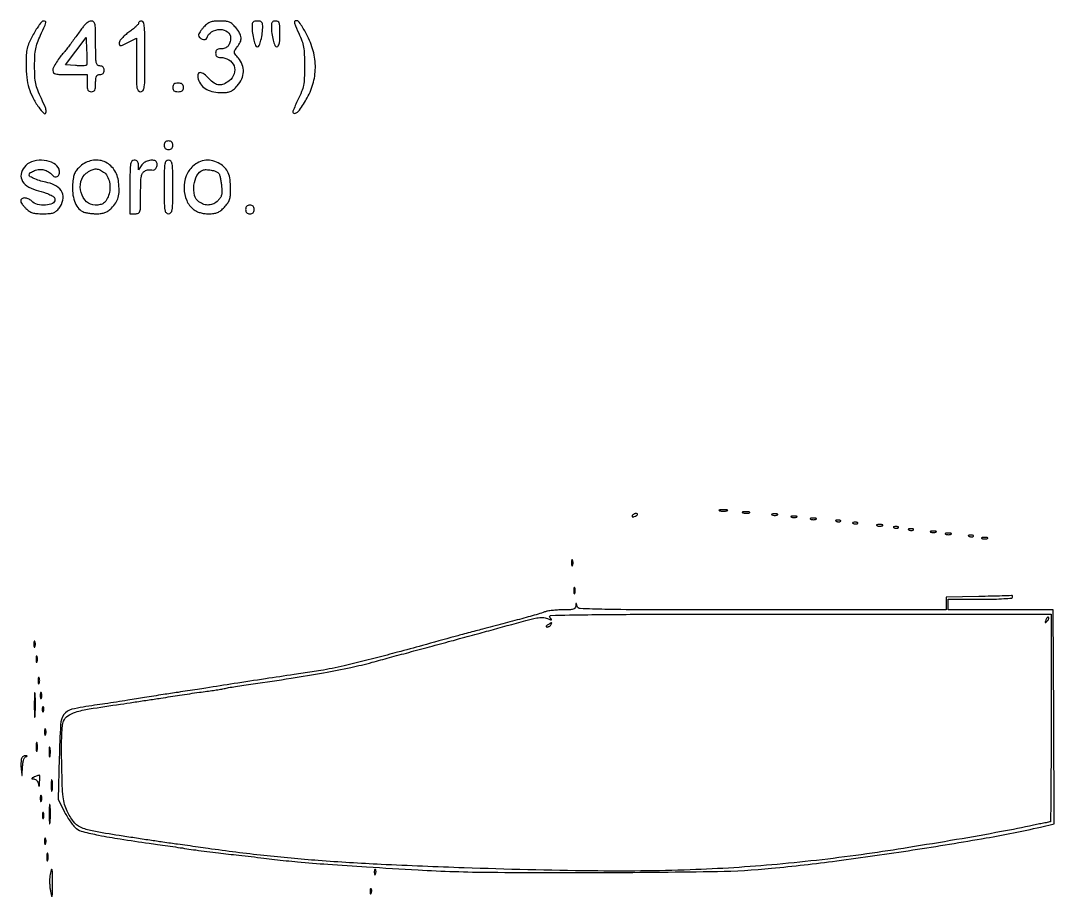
# Model space of a CAD drawing. Extents: x 23 to 201, y 13 to 268.
# Drawn here: x 121.32 to 162.14, y 198.75 to 233.34 of the extents above; entities that cross this region are included whole.
import ezdxf

# ---------------------------------------------------------------- set-up
doc = ezdxf.new("R2010")
doc.units = 0
doc.header["$MEASUREMENT"] = 0

msp = doc.modelspace()

# ---------------------------------------------------------------- linework, layer by layer
for points in [[(121.815249, 232.79805, 0.016827), (121.655815, 232.478152, 0.048938), (121.575657, 232.244826, 0.045265), (121.539134, 231.990521, 0.012819), (121.528513, 231.590381, 0.028898), (121.556457, 231.099601, 0.043995), (121.642304, 230.681664, 0.046237), (121.795815, 230.30057, 0.036675), (122.027434, 229.92165, 0.034213), (122.226771, 229.680312, 0.569319), (122.309086, 229.698986, 0.17301), (122.303858, 229.873071, 0.017435), (122.136805, 230.26005, -0.016366), (121.988922, 230.600621, -0.042672), (121.912204, 230.856182, -0.039437), (121.87679, 231.132416, -0.012326), (121.866751, 231.5502, -0.012101), (121.876735, 231.952197, -0.035025), (121.909778, 232.228437, -0.04066), (121.977783, 232.473826, -0.021427), (122.099401, 232.765973, 0.001967), (122.280421, 233.157181, 0.055966), (122.315172, 233.262882, 0.34036), (122.293021, 233.308704, 0.116617), (122.216487, 233.3268, 0.214035), (122.156887, 233.300062, 0.019564), (122.051139, 233.17148, 0.022573), (121.933235, 233.00061, 0.015713)], [(123.851848, 233.17875, 0.011804), (123.783429, 233.093552, 0.002336), (123.665215, 232.937508, 0.002473), (123.529247, 232.754396, 0.002297), (123.391688, 232.5654, -0.002302), (123.259698, 232.38406, -0.003283), (123.140706, 232.224356, -0.001825), (123.038859, 232.09054, -0.048615), (123.008275, 232.0578, 0.049512), (122.872692, 231.912138, 0.024918), (122.730576, 231.704767, 0.022408), (122.615267, 231.496759, 0.115856), (122.5854, 231.369591, 0.18163), (122.616715, 231.28623, 0.157037), (122.697267, 231.237881, 0.051618), (122.867854, 231.216289, 0.005691), (123.2622, 231.2118), (123.939, 231.2118), (123.939, 230.8734, 0.017388), (123.94533, 230.691439, 0.098846), (123.970725, 230.59845, 0.184152), (124.021774, 230.551563, 0.094959), (124.1082, 230.535, 0.094959), (124.194626, 230.551563, 0.184152), (124.245675, 230.59845, 0.098846), (124.27107, 230.691439, 0.017388), (124.2774, 230.8734, -0.017388), (124.28373, 231.055361, -0.098846), (124.309125, 231.14835, -0.184152), (124.360174, 231.195237, -0.094959), (124.4466, 231.2118, 0.072254), (124.520469, 231.222531, 0.124864), (124.5735, 231.2541, 0.124864), (124.605069, 231.307131, 0.072254), (124.6158, 231.381, 0.072254), (124.605069, 231.454869, 0.124864), (124.5735, 231.5079, 0.124864), (124.520469, 231.539469, 0.072254), (124.4466, 231.5502, -0.193568), (124.354115, 231.587398, -0.15568), (124.302579, 231.682388, -0.043488), (124.281333, 231.891395, -0.003595), (124.2774, 232.4385, 0.004046), (124.273195, 232.958135, 0.037902), (124.252669, 233.180732, 0.119703), (124.207071, 233.286803, 0.235866), (124.127002, 233.3268, 0.079858), (124.060333, 233.316084, 0.043747), (123.984136, 233.28331, 0.042197), (123.910689, 233.235402, 0.052113)], [(125.9694, 233.240457, -0.190933), (125.950753, 233.193406, -0.016529), (125.857569, 233.100651, -0.019908), (125.734535, 232.994851, -0.014109), (125.5887, 232.885771, 0.024219), (125.44054, 232.77021, 0.031789), (125.317923, 232.650261, 0.03408), (125.231882, 232.540471, 0.15026), (125.208, 232.462795, 0.074061), (125.220197, 232.380904, 0.344831), (125.256747, 232.355305, 0.099187), (125.332264, 232.374659, 0.005783), (125.5464, 232.4808), (125.8848, 232.653439), (125.8848, 231.594219, 0.002821), (125.888529, 230.933114, 0.036797), (125.909329, 230.688552, 0.138615), (125.960585, 230.577924, 0.218754), (126.054, 230.535, 0.259183), (126.149244, 230.587927, 0.109374), (126.199486, 230.730638, 0.028197), (126.219717, 231.045104, 0.001966), (126.2232, 231.9309, 0.002745), (126.218963, 232.702682, 0.019923), (126.200127, 233.073, 0.041306), (126.164999, 233.273757, 0.341131), (126.0963, 233.3268, 0.066254), (126.04779, 233.320344, 0.083399), (126.006677, 233.301437, 0.099303), (125.97918, 233.273383, 0.145369)], [(128.553124, 233.095014, 0.019266), (128.470842, 232.99912, 0.023113), (128.401334, 232.902657, 0.022676), (128.351074, 232.817432, 0.12248), (128.3382, 232.765666, 0.212778), (128.376639, 232.67943, 0.095135), (128.485309, 232.613921, 0.109657), (128.600048, 232.598413, 0.299762), (128.66139, 232.646669, -0.174233), (128.858455, 232.897075, -0.13766), (129.191498, 232.994808, -0.164669), (129.486312, 232.898884, -0.236735), (129.6072, 232.657869, -0.069871), (129.581307, 232.473484, -0.117095), (129.504997, 232.337749, -0.123715), (129.379339, 232.255542, -0.08348), (129.20958, 232.227, 0.053626), (129.120102, 232.217376, 0.126023), (129.060473, 232.187459, 0.14074), (129.026517, 232.135108, 0.074076), (129.015, 232.0578, 0.073906), (129.026456, 231.980717, 0.139671), (129.060234, 231.928323, 0.126109), (129.11938, 231.8983, 0.054762), (129.207676, 231.8886, -0.137543), (129.538019, 231.795975, -0.16808), (129.741386, 231.550074, -0.1729), (129.746257, 231.236697, -0.145363), (129.553491, 230.96414, -0.0602), (129.337048, 230.832549, -0.131936), (129.147209, 230.801202, -0.127065), (128.962485, 230.868942, -0.053846), (128.7612, 231.0426, 0.035036), (128.560161, 231.22966, 0.1434), (128.407919, 231.293041, 0.354367), (128.325843, 231.24026, 0.127452), (128.316217, 231.091582, 0.098934), (128.415153, 230.848205, 0.098342), (128.600184, 230.660937, 0.086656), (128.86406, 230.542313, 0.058873), (129.191271, 230.498874, 0.020472), (129.439809, 230.505478, 0.078247), (129.590441, 230.539745, 0.086847), (129.715059, 230.616684, 0.028755), (129.867828, 230.768985, 0.072833), (130.045942, 231.03847, 0.099859), (130.114727, 231.320085, 0.103168), (130.068179, 231.599447, 0.082384), (129.912149, 231.862656, -0.013622), (129.78649, 232.020529, -0.138102), (129.756407, 232.097961, -0.171911), (129.774877, 232.17202, -0.023945), (129.869849, 232.301519, 0.063592), (129.988422, 232.493344, 0.126461), (130.019324, 232.668075, 0.112276), (129.963005, 232.850037, 0.043962), (129.81118, 233.066509, 0.033718), (129.676492, 233.20627, 0.086533), (129.558229, 233.281048, 0.076046), (129.412512, 233.316614, 0.021903), (129.180103, 233.3268, 0.022532), (128.955971, 233.316695, 0.066094), (128.805536, 233.282721, 0.077524), (128.682894, 233.214307, 0.039908)], [(130.454131, 233.13645, 0.028199), (130.471986, 232.845413, 0.033084), (130.522503, 232.573668, 0.031383), (130.591011, 232.361763, 0.308066), (130.6647, 232.3116, 0.308066), (130.738389, 232.361763, 0.031383), (130.806897, 232.573668, 0.033084), (130.857414, 232.845413, 0.028199), (130.875269, 233.13645, 0.057691), (130.864941, 233.229653, 0.153737), (130.831457, 233.286708, 0.139944), (130.768915, 233.317456, 0.044741), (130.6647, 233.3268, 0.044741), (130.560485, 233.317456, 0.139944), (130.497943, 233.286708, 0.153737), (130.464459, 233.229653, 0.057691)], [(131.215531, 233.13645, 0.027749), (131.233726, 232.835453, 0.036677), (131.285368, 232.565741, 0.038795), (131.356787, 232.363874, 0.29656), (131.437169, 232.3116, 0.253854), (131.491272, 232.34096, 0.088237), (131.527024, 232.425435, 0.044619), (131.547387, 232.575161, 0.011499), (131.553, 232.8192, 0.008455), (131.548033, 233.112898, 0.072107), (131.5248, 233.2422, 0.188641), (131.473532, 233.303732, 0.12648), (131.3838, 233.3268, 0.07337), (131.306915, 233.315457, 0.139377), (131.254666, 233.281973, 0.127031), (131.22486, 233.223469, 0.055902)], [(132.29793, 232.84035, -0.022833), (132.419837, 232.545949, -0.043139), (132.486022, 232.297859, -0.034103), (132.517148, 232.006158, -0.009531), (132.5259, 231.547079, -0.009281), (132.517041, 231.069884, -0.039011), (132.484142, 230.785328, -0.047851), (132.410728, 230.538158, -0.018955), (132.265374, 230.214629, 0.02506), (132.068641, 229.762045, 0.593944), (132.140924, 229.678283, 0.194391), (132.328792, 229.806007, 0.017995), (132.630236, 230.293574, 0.066868), (132.879096, 230.90909, 0.069099), (132.952937, 231.56151, 0.066886), (132.846244, 232.227507, 0.056741), (132.564776, 232.88265, 0.017572), (132.318965, 233.27975, 0.292591), (132.183166, 233.339109, 0.473981), (132.128103, 233.244775, 0.020344)], [(123.910085, 231.577685, -0.182416), (123.879537, 231.563877, -0.009294), (123.768889, 231.558885, -0.01384), (123.634421, 231.559045, -0.009505), (123.482076, 231.566343), (123.091566, 231.5925), (123.494133, 232.135554), (123.8967, 232.678608), (123.922141, 232.146895, -0.006881), (123.929175, 231.940419, -0.010367), (123.929094, 231.760358, -0.005537), (123.924239, 231.609866, -0.187676)], [(127.323, 230.7042, 0.07578), (127.335061, 230.625077, 0.149477), (127.370588, 230.57307, 0.124434), (127.434438, 230.544007, 0.044917), (127.5345, 230.535, 0.044917), (127.634562, 230.544007, 0.124434), (127.698412, 230.57307, 0.149477), (127.733939, 230.625077, 0.07578), (127.746, 230.7042, 0.07578), (127.733939, 230.783323, 0.149477), (127.698412, 230.83533, 0.124434), (127.634562, 230.864393, 0.044917), (127.5345, 230.8734, 0.044917), (127.434438, 230.864393, 0.124434), (127.370588, 230.83533, 0.149477), (127.335061, 230.783323, 0.07578)], [(126.9846, 228.42, 0.072254), (126.995331, 228.346131, 0.124864), (127.0269, 228.2931, 0.124864), (127.079931, 228.261531, 0.072254), (127.1538, 228.2508, 0.072254), (127.227669, 228.261531, 0.124864), (127.2807, 228.2931, 0.124864), (127.312269, 228.346131, 0.072254), (127.323, 228.42, 0.072254), (127.312269, 228.493869, 0.124864), (127.2807, 228.5469, 0.124864), (127.227669, 228.578469, 0.072254), (127.1538, 228.5892, 0.072254), (127.079931, 228.578469, 0.124864), (127.0269, 228.5469, 0.124864), (126.995331, 228.493869, 0.072254)], [(121.524055, 227.620145, 0.113645), (121.348809, 227.340051, 0.182882), (121.356877, 227.061968, 0.15113), (121.556223, 226.820808, 0.072734), (121.923653, 226.650143, -0.007017), (122.316576, 226.527022, -0.037418), (122.524229, 226.44106, -0.079373), (122.633155, 226.362355, -0.199245), (122.67, 226.273565, -0.292075), (122.572508, 226.120906, -0.093993), (122.299766, 226.052228, -0.078719), (121.976075, 226.084009, -0.133386), (121.741319, 226.218481, 0.092688), (121.612539, 226.306688, 0.110833), (121.468578, 226.335112, 0.158954), (121.360265, 226.296664, 0.232674), (121.3164, 226.207503, 0.13637), (121.328297, 226.164695, 0.021035), (121.377399, 226.090433, 0.022157), (121.444545, 226.005779, 0.017632), (121.524055, 225.920455, 0.04773), (121.652008, 225.814848, 0.073723), (121.781046, 225.752921, 0.056929), (121.945564, 225.721873, 0.018201), (122.194714, 225.7128, 0.01614), (122.454442, 225.721186, 0.067955), (122.606948, 225.752142, 0.094061), (122.719805, 225.817289, 0.048333), (122.83306, 225.935709, 0.113863), (122.980637, 226.249371, 0.159737), (122.948808, 226.554966, 0.14741), (122.737128, 226.799608, 0.092941), (122.383618, 226.940579, -0.021405), (122.114604, 227.005528, -0.02838), (121.876931, 227.088653, -0.025793), (121.695029, 227.175351, -0.275266), (121.6548, 227.242887, -0.245911), (121.704006, 227.336886, -0.065561), (121.859188, 227.416761, -0.060155), (122.05361, 227.461107, -0.087722), (122.228504, 227.448685, -0.040316), (122.319698, 227.417806, -0.032237), (122.412152, 227.370664, -0.033247), (122.492415, 227.315464, -0.067728), (122.545392, 227.260458, 0.156438), (122.660471, 227.176718, 0.24212), (122.77934, 227.195461, 0.201962), (122.848511, 227.310663, 0.126117), (122.831175, 227.46948, 0.182006), (122.625888, 227.703678, 0.094343), (122.249332, 227.821353, 0.089031), (121.835033, 227.795286, 0.137091)], [(123.673524, 227.588212, 0.035547), (123.531854, 227.442262, 0.072421), (123.447871, 227.306768, 0.061807), (123.398457, 227.139238, 0.020159), (123.36676, 226.88295, 0.045698), (123.369861, 226.522234, 0.063215), (123.442358, 226.2072, 0.074084), (123.577344, 225.960316, 0.108208), (123.765114, 225.799908, 0.06281), (123.852777, 225.766315, 0.019957), (123.990141, 225.738388, 0.019571), (124.147198, 225.719206, 0.020602), (124.302602, 225.7128, 0.028355), (124.499282, 225.723963, 0.061403), (124.646284, 225.75932, 0.066977), (124.772254, 225.826908, 0.03982), (124.902077, 225.93755, 0.052063), (125.071486, 226.146458, 0.077307), (125.16802, 226.360878, 0.066418), (125.203233, 226.618044, 0.028929), (125.184452, 226.96294, 0.122638), (125.000176, 227.458065, 0.145532), (124.614016, 227.771238, 0.149977), (124.128829, 227.817293, 0.132293)], [(125.631, 226.7703), (125.631, 225.7128), (125.8425, 225.7128, 0.109296), (125.965292, 225.739966, 0.222859), (126.027264, 225.814022, 0.061209), (126.050363, 225.982858, 0.003427), (126.054, 226.513523, -0.005608), (126.05914, 226.97182, -0.039817), (126.081763, 227.192784, -0.09215), (126.130282, 227.319606, -0.133337), (126.217071, 227.40152, -0.047284), (126.288488, 227.431454, -0.040428), (126.368111, 227.449392, -0.042335), (126.443725, 227.453643, -0.084688), (126.502254, 227.441935, 0.22761), (126.592501, 227.449278, 0.128378), (126.671939, 227.528516, 0.112646), (126.70904, 227.645565, 0.160399), (126.683782, 227.750834, 0.213154), (126.579693, 227.821619, 0.091634), (126.408069, 227.820661, 0.081258), (126.228103, 227.754866, 0.11225), (126.101097, 227.639776), (125.9694, 227.451752), (125.9694, 227.639776, 0.057694), (125.959511, 227.725189, 0.126222), (125.929217, 227.783147, 0.136979), (125.876712, 227.81649, 0.073512), (125.8002, 227.8278, 0.218517), (125.706794, 227.784932, 0.138781), (125.655534, 227.674463, 0.036854), (125.634731, 227.430259, 0.002827)], [(126.9846, 226.7703, 0.002827), (126.988331, 226.110341, 0.036854), (127.009134, 225.866138, 0.138781), (127.060394, 225.755668, 0.218517), (127.1538, 225.7128, 0.218517), (127.247206, 225.755668, 0.138781), (127.298466, 225.866138, 0.036854), (127.319269, 226.110341, 0.002827), (127.323, 226.7703, 0.002827), (127.319269, 227.430259, 0.036854), (127.298466, 227.674463, 0.138781), (127.247206, 227.784932, 0.218517), (127.1538, 227.8278, 0.218517), (127.060394, 227.784932, 0.138781), (127.009134, 227.674463, 0.036854), (126.988331, 227.430259, 0.002827)], [(128.113, 227.58767, 0.117775), (127.854193, 227.206255, 0.095295), (127.76944, 226.717482, 0.096684), (127.872133, 226.238246, 0.125761), (128.144233, 225.883323, 0.052981), (128.262529, 225.80905, 0.043884), (128.401432, 225.755641, 0.039918), (128.560393, 225.723489, 0.029953), (128.738667, 225.7128, 0.028066), (128.946127, 225.724454, 0.071829), (129.091353, 225.762411, 0.074021), (129.217351, 225.839113, 0.031219), (129.361758, 225.975547, 0.033408), (129.490712, 226.133531, 0.071913), (129.56229, 226.27299, 0.062472), (129.597005, 226.439249, 0.020267), (129.6072, 226.690666, 0.030362), (129.5848, 227.059205, 0.069953), (129.513283, 227.326868, 0.087261), (129.383478, 227.527236, 0.0722), (129.185088, 227.686918, 0.071198), (128.9073, 227.801562, 0.085599), (128.625933, 227.823686, 0.086774), (128.356417, 227.750421, 0.075545)], [(124.593599, 227.360068, -0.117187), (124.736184, 227.199605, -0.072449), (124.822769, 226.961311, -0.067654), (124.841456, 226.690017, -0.074385), (124.78532, 226.432741, -0.040394), (124.694723, 226.242315, -0.10535), (124.593581, 226.130368, -0.109662), (124.458244, 226.071918, -0.045929), (124.259546, 226.052495, -0.194603), (123.919323, 226.187893, -0.134797), (123.704016, 226.547354, -0.127311), (123.695992, 226.982806, -0.168941), (123.908109, 227.31406, -0.046154), (124.095286, 227.435166, -0.104128), (124.257088, 227.480736, -0.111762), (124.416101, 227.455794, -0.058274)], [(129.13269, 227.319193, -0.125068), (129.164324, 227.267405, -0.017173), (129.197737, 227.144355, -0.018837), (129.227357, 226.992908, -0.01492), (129.24826, 226.8274, -0.018057), (129.26183, 226.600308, -0.063086), (129.246854, 226.454609, -0.085617), (129.199285, 226.341865, -0.053884), (129.10942, 226.23022, -0.082182), (128.940113, 226.108992, -0.098969), (128.751315, 226.058745, -0.095991), (128.553187, 226.084362, -0.072888), (128.357024, 226.182897, -0.184173), (128.183202, 226.439431, -0.087982), (128.160673, 226.843164, -0.088341), (128.278198, 227.228554, -0.187941), (128.5074, 227.432448, -0.095783), (128.645604, 227.45539, -0.038193), (128.837456, 227.435592, -0.037902), (129.021697, 227.387575, -0.111178)], [(130.1994, 225.882, 0.072254), (130.210131, 225.808131, 0.124864), (130.2417, 225.7551, 0.124864), (130.294731, 225.723531, 0.072254), (130.3686, 225.7128, 0.072254), (130.442469, 225.723531, 0.124864), (130.4955, 225.7551, 0.124864), (130.527069, 225.808131, 0.072254), (130.5378, 225.882, 0.072254), (130.527069, 225.955869, 0.124864), (130.4955, 226.0089, 0.124864), (130.442469, 226.040469, 0.072254), (130.3686, 226.0512, 0.072254), (130.294731, 226.040469, 0.124864), (130.2417, 226.0089, 0.124864), (130.210131, 225.955869, 0.072254)], [(148.91715, 213.979683, 0.039571), (148.984599, 213.967652, 0.024357), (149.0652, 213.963724, 0.024357), (149.145801, 213.967652, 0.039571), (149.21325, 213.979683, 0.161593), (149.235173, 213.993922, 0.542911), (149.230831, 214.007008, 0.052887), (149.171118, 214.016028, 0.011065), (149.0652, 214.018373, 0.011065), (148.959282, 214.016028, 0.052887), (148.899569, 214.007008, 0.542911), (148.895227, 213.993922, 0.161593)], [(149.84936, 213.894773, 0.037336), (149.914299, 213.882937, 0.029507), (149.985649, 213.879606, 0.030339), (150.052574, 213.884501, 0.06278), (150.10316, 213.897908, 0.31318), (150.113056, 213.913035, 0.333666), (150.102155, 213.926744, 0.052471), (150.044878, 213.935405, 0.014395), (149.9535, 213.936907, 0.012823), (149.86313, 213.933472, 0.080377), (149.818216, 213.923237, 0.597527), (149.816732, 213.909691, 0.087174)], [(145.470299, 213.785169, 0.1144), (145.460657, 213.756626, 0.32948), (145.470755, 213.739727, 0.155351), (145.500857, 213.73709, 0.036408), (145.549906, 213.75192, 0.029964), (145.640589, 213.793106, 0.168622), (145.676345, 213.831451, 0.444011), (145.664132, 213.858845, 0.079093), (145.601593, 213.8688, 0.088797), (145.567324, 213.862666, 0.053277), (145.530187, 213.844233, 0.051183), (145.495974, 213.817159, 0.061454)], [(150.98985, 213.812771, 0.057986), (151.038073, 213.799545, 0.037979), (151.0956, 213.795169, 0.037979), (151.153127, 213.799545, 0.057986), (151.20135, 213.812771, 0.174857), (151.219064, 213.828615, 0.447206), (151.213908, 213.842907, 0.078554), (151.171016, 213.852803, 0.017491), (151.0956, 213.855442, 0.017491), (151.020184, 213.852803, 0.078554), (150.977292, 213.842907, 0.447206), (150.972136, 213.828615, 0.174857)], [(151.75125, 213.728171, 0.057986), (151.799473, 213.714945, 0.037979), (151.857, 213.710569, 0.037979), (151.914527, 213.714945, 0.057986), (151.96275, 213.728171, 0.174857), (151.980464, 213.744015, 0.447206), (151.975308, 213.758307, 0.078554), (151.932416, 213.768203, 0.017491), (151.857, 213.770842, 0.017491), (151.781584, 213.768203, 0.078554), (151.738692, 213.758307, 0.447206), (151.733536, 213.744015, 0.174857)], [(152.51265, 213.643571, 0.057986), (152.560873, 213.630345, 0.037979), (152.6184, 213.625969, 0.037979), (152.675927, 213.630345, 0.057986), (152.72415, 213.643571, 0.174857), (152.741864, 213.659415, 0.447206), (152.736708, 213.673707, 0.078554), (152.693816, 213.683603, 0.017491), (152.6184, 213.686242, 0.017491), (152.542984, 213.683603, 0.078554), (152.500092, 213.673707, 0.447206), (152.494936, 213.659415, 0.174857)], [(153.533137, 213.557209, 0.051402), (153.579403, 213.544008, 0.05415), (153.626572, 213.540842, 0.060344), (153.667629, 213.547539, 0.126455), (153.695287, 213.563887, 0.296942), (153.699197, 213.582403, 0.208169), (153.683754, 213.598024, 0.077125), (153.643147, 213.607391, 0.028489), (153.58425, 213.608321, 0.018894), (153.521111, 213.603326, 0.168741), (153.496428, 213.59137, 0.470617), (153.497887, 213.575952, 0.054073)], [(154.209938, 213.472609, 0.051402), (154.256203, 213.459408, 0.05415), (154.303372, 213.456242, 0.060344), (154.344429, 213.462939, 0.126455), (154.372087, 213.479288, 0.296942), (154.375997, 213.497803, 0.208169), (154.360554, 213.513424, 0.077125), (154.319947, 213.522791, 0.028489), (154.26105, 213.523721, 0.018894), (154.197911, 213.518726, 0.168741), (154.173228, 213.50677, 0.470617), (154.174687, 213.491352, 0.054073)], [(155.13525, 213.389771, 0.057986), (155.183473, 213.376545, 0.037979), (155.241, 213.372169, 0.037979), (155.298527, 213.376545, 0.057986), (155.34675, 213.389771, 0.174857), (155.364464, 213.405615, 0.447206), (155.359308, 213.419907, 0.078554), (155.316416, 213.429803, 0.017491), (155.241, 213.432442, 0.017491), (155.165584, 213.429803, 0.078554), (155.122692, 213.419907, 0.447206), (155.117536, 213.405615, 0.174857)], [(155.817337, 213.303409, 0.051402), (155.863603, 213.290208, 0.05415), (155.910772, 213.287042, 0.060344), (155.951829, 213.293739, 0.126455), (155.979487, 213.310088, 0.296942), (155.983397, 213.328603, 0.208169), (155.967954, 213.344224, 0.077125), (155.927347, 213.353591, 0.028489), (155.86845, 213.354521, 0.018894), (155.805311, 213.349526, 0.168741), (155.780628, 213.33757, 0.470617), (155.782087, 213.322152, 0.054073)], [(156.409538, 213.218809, 0.051402), (156.455803, 213.205608, 0.05415), (156.502972, 213.202442, 0.060344), (156.544029, 213.209139, 0.126455), (156.571687, 213.225487, 0.296942), (156.575597, 213.244003, 0.208169), (156.560154, 213.259624, 0.077125), (156.519547, 213.268991, 0.028489), (156.46065, 213.269921, 0.018894), (156.397511, 213.264926, 0.168741), (156.372828, 213.25297, 0.470617), (156.374287, 213.237552, 0.054073)], [(157.25025, 213.135971, 0.057986), (157.298473, 213.122745, 0.037979), (157.356, 213.118369, 0.037979), (157.413527, 213.122745, 0.057986), (157.46175, 213.135971, 0.174857), (157.479464, 213.151815, 0.447206), (157.474308, 213.166107, 0.078554), (157.431416, 213.176003, 0.017491), (157.356, 213.178642, 0.017491), (157.280584, 213.176003, 0.078554), (157.237692, 213.166107, 0.447206), (157.232536, 213.151815, 0.174857)], [(157.84245, 213.051371, 0.057986), (157.890673, 213.038145, 0.037979), (157.9482, 213.033769, 0.037979), (158.005727, 213.038145, 0.057986), (158.05395, 213.051371, 0.174857), (158.071664, 213.067215, 0.447206), (158.066508, 213.081507, 0.078554), (158.023616, 213.091403, 0.017491), (157.9482, 213.094042, 0.017491), (157.872784, 213.091403, 0.078554), (157.829892, 213.081507, 0.447206), (157.824736, 213.067215, 0.174857)], [(158.778337, 212.965009, 0.051402), (158.824603, 212.951808, 0.05415), (158.871772, 212.948642, 0.060344), (158.912829, 212.955339, 0.126455), (158.940487, 212.971688, 0.296942), (158.944397, 212.990203, 0.208169), (158.928954, 213.005824, 0.077125), (158.888347, 213.015191, 0.028489), (158.82945, 213.016121, 0.018894), (158.766311, 213.011126, 0.168741), (158.741628, 212.99917, 0.470617), (158.743087, 212.983752, 0.054073)], [(159.28065, 212.882171, 0.057986), (159.328873, 212.868945, 0.037979), (159.3864, 212.864569, 0.037979), (159.443927, 212.868945, 0.057986), (159.49215, 212.882171, 0.174857), (159.509864, 212.898015, 0.447206), (159.504708, 212.912307, 0.078554), (159.461816, 212.922203, 0.017491), (159.3864, 212.924842, 0.017491), (159.310984, 212.922203, 0.078554), (159.268092, 212.912307, 0.447206), (159.262936, 212.898015, 0.174857)], [(143.071958, 211.923, 0.017491), (143.074597, 211.847584, 0.078554), (143.084493, 211.804692, 0.447206), (143.098785, 211.799536, 0.174857), (143.114629, 211.81725, 0.057986), (143.127855, 211.865473, 0.037979), (143.132231, 211.923, 0.037979), (143.127855, 211.980527, 0.057986), (143.114629, 212.02875, 0.174857), (143.098785, 212.046464, 0.447206), (143.084493, 212.041308, 0.078554), (143.074597, 211.998416, 0.017491)], [(159.15375, 210.590721), (157.8636, 210.564993), (157.8636, 210.313397), (157.8636, 210.0618), (150.594203, 210.0618, -0.000367), (146.076493, 210.065113, -0.004697), (144.3843, 210.083493, -0.004772), (143.407021, 210.112625, -0.330236), (143.286117, 210.20985, 0.001923), (143.259704, 210.309355, 0.339035), (143.251553, 210.3156, 0.392517), (143.244619, 210.309165, 0.002113), (143.237614, 210.20985, -0.1641), (143.206777, 210.13515, -0.144104), (143.135363, 210.0896, -0.060522), (142.997071, 210.067192, -0.009934), (142.725707, 210.0618, 0.014481), (142.517659, 210.055773, 0.013961), (142.307743, 210.03771, 0.014025), (142.12389, 210.011462, 0.048405), (142.007915, 209.979791, -0.021445), (141.753499, 209.895357, -0.001969), (141.112607, 209.715485, -0.002576), (140.354873, 209.510232, -0.002148), (139.5477, 209.299751, 0.001387), (139.285508, 209.231806, 0.000935), (138.986564, 209.152855, 0.000941), (138.697648, 209.075391, 0.00187), (138.46905, 209.01272, -0.000757), (137.17999, 208.656232, -0.001715), (136.203556, 208.39139, -0.00211), (135.363133, 208.170326, -0.002059), (134.514, 207.954524, -0.006382), (134.088936, 207.854105, -0.004698), (133.615654, 207.753312, -0.004748), (133.166165, 207.666428, -0.010559), (132.822, 207.610772, 0.002282), (132.114217, 207.508305, 0.000597), (130.97952, 207.337356, 0.000629), (129.744141, 207.14814, 0.000865), (128.6343, 206.974755, -0.000672), (128.296548, 206.921856, -0.00045), (127.910177, 206.86223, -0.000453), (127.535816, 206.805151, -0.000895), (127.2384, 206.760624, 0.001756), (126.94381, 206.716001, 0.000931), (126.579049, 206.658743, 0.000927), (126.206276, 206.598806, 0.001437), (125.8848, 206.545558, -0.00273), (125.543256, 206.489893, -0.001303), (125.103572, 206.421869, -0.001292), (124.643895, 206.353192, -0.001839), (124.2351, 206.294731, 0.018848), (123.333346, 206.134309, 0.193698), (123.02628, 205.925851, 0.134714), (122.892921, 205.528645, 0.007573), (122.8392, 204.217718), (122.7969, 202.579159), (123.0507, 202.076614, 0.018836), (123.1634, 201.872905, 0.018333), (123.292074, 201.676362, 0.018588), (123.417718, 201.51228, 0.062533), (123.516, 201.419756, 0.098017), (123.767785, 201.302782, 0.010653), (124.395598, 201.16358, 0.010764), (125.251006, 201.012017, 0.004693), (126.3924, 200.845988, -0.00165), (126.722646, 200.800001, -0.000924), (127.123926, 200.742013, -0.000922), (127.529209, 200.681918, -0.001502), (127.8729, 200.629252, 0.0043), (128.228144, 200.576847, 0.002245), (128.671577, 200.517353, 0.002232), (129.127071, 200.460389, 0.003414), (129.5226, 200.415453, -0.001266), (129.929876, 200.370954, -0.000716), (130.423326, 200.315059, -0.000714), (130.920783, 200.257269, -0.001174), (131.3415, 200.206783, 0.008316), (132.25061, 200.11084, 0.003795), (133.440857, 200.014309, 0.002928), (134.979512, 199.910324, 0.001301), (137.0097, 199.790359, 0.011924), (139.875333, 199.69698, 0.003309), (144.373037, 199.687489, 0.002799), (148.832192, 199.732553, 0.020373), (150.9687, 199.853274, 0.00849), (153.541488, 200.148276, 0.005251), (156.554617, 200.577949, 0.005231), (159.445979, 201.052299, 0.012375), (161.586, 201.481247), (162.1359, 201.605699), (162.113207, 205.83375), (162.090513, 210.0618), (160.019357, 210.0618), (157.9482, 210.0618), (157.9482, 210.2733), (157.9482, 210.4848), (159.2172, 210.4848, 0.004994), (159.749579, 210.490117, 0.011649), (160.1478, 210.50736, 0.006567), (160.451793, 210.53164, 0.387276), (160.4862, 210.5694, 0.02366), (160.484723, 210.600598, 0.05412), (160.479987, 210.623633, 0.119691), (160.473035, 210.634995, 0.396347), (160.46505, 210.635224, -0.174468), (160.4453, 210.627323, -0.000291), (160.071131, 210.614406, -0.002165), (159.649903, 210.601936, -0.001331)], [(143.156558, 210.8232, 0.017491), (143.159197, 210.747784, 0.078554), (143.169093, 210.704892, 0.447206), (143.183385, 210.699736, 0.174857), (143.199229, 210.71745, 0.057986), (143.212455, 210.765673, 0.037979), (143.216831, 210.8232, 0.037979), (143.212455, 210.880727, 0.057986), (143.199229, 210.92895, 0.174857), (143.183385, 210.946664, 0.447206), (143.169093, 210.941508, 0.078554), (143.159197, 210.898616, 0.017491)], [(162.009, 205.787469, -0.00084), (162.006358, 204.214912, -0.001401), (161.998199, 202.891089, -0.000079), (161.987344, 201.701373, -0.411497), (161.972231, 201.6864, 0.049446), (161.944618, 201.683663, 0.000575), (161.764466, 201.647374, 0.001746), (161.556433, 201.604463, 0.001138), (161.316581, 201.553545, -0.007543), (160.053782, 201.302326, -0.002809), (158.272114, 200.986078, -0.002837), (156.383817, 200.672854, -0.004268), (154.7334, 200.42313, -0.012657), (151.193129, 200.009451, -0.01407), (147.759262, 199.793279, -0.011857), (143.860819, 199.750324, -0.005593), (138.8286, 199.870522, -0.003097), (135.549324, 200.005906, -0.006997), (133.068666, 200.158531, -0.008511), (130.920362, 200.35774, -0.007826), (128.7189, 200.634672, 0.000296), (128.322308, 200.69064, 0.000245), (127.900131, 200.749753, 0.000247), (127.513194, 200.803543, 0.000668), (127.2384, 200.841231, -0.002975), (126.934617, 200.884323, -0.00066), (126.415136, 200.96187, -0.000685), (125.815138, 201.053087, -0.000661), (125.208, 201.147062, -0.007215), (124.136714, 201.330203, -0.06351), (123.679923, 201.476826, -0.120236), (123.400804, 201.70105, -0.052225), (123.150246, 202.1094, -0.045567), (123.051287, 202.37641, -0.03751), (122.994215, 202.674986, -0.020023), (122.961498, 203.117229, -0.003455), (122.938907, 203.957076, -0.004461), (122.931461, 204.630343, -0.010931), (122.941228, 205.125507, -0.012527), (122.965232, 205.48519, -0.075395), (123.010036, 205.66655, -0.142181), (123.17951, 205.878207, -0.080814), (123.47694, 206.022573, -0.032436), (124.027198, 206.14895, -0.003904), (125.258111, 206.338884, 0.000692), (125.767397, 206.414122, 0.000527), (126.325164, 206.497911, 0.000532), (126.847967, 206.577581, 0.001249), (127.2384, 206.638503, -0.001717), (127.592264, 206.693379, -0.001199), (127.991771, 206.75295, -0.001209), (128.375106, 206.808224, -0.002511), (128.674466, 206.849118, 0.003153), (128.926058, 206.883816, 0.003948), (129.158978, 206.919316, 0.003192), (129.35387, 206.951875, 0.030512), (129.435866, 206.971326, -0.031957), (129.524358, 206.992049, -0.00183), (129.80036, 207.037293, -0.002788), (130.129634, 207.088152, -0.002043), (130.4955, 207.141048, 0.003893), (131.992739, 207.363175, 0.006054), (133.279642, 207.580342, 0.007032), (134.35462, 207.790818, 0.01434), (135.1908, 207.991983, -0.000169), (135.875709, 208.177436, -0.000121), (136.642366, 208.384546, -0.000113), (137.465392, 208.606472, -0.000101), (138.321, 208.83679, 0.000476), (138.651249, 208.925954, 0.000267), (139.052526, 209.034934, 0.000266), (139.457812, 209.145467, 0.000434), (139.8015, 209.239717, -0.000697), (141.259359, 209.638685, -0.014912), (141.694117, 209.743195, -0.055154), (141.931201, 209.765999, -0.103674), (142.118128, 209.724018, 0.004548), (142.244002, 209.668043, 0.197738), (142.272472, 209.667505, 0.49812), (142.277248, 209.684437, 0.010852), (142.215655, 209.762019, -0.627555), (142.254619, 209.847396, -0.002155), (143.714472, 209.872904, -0.003074), (146.137119, 209.889897, -0.000292), (152.057318, 209.891562), (162.009, 209.888539)], [(142.128, 209.4696, 0.027275), (142.081122, 209.435545, 0.147021), (142.063632, 209.409761, 0.37991), (142.071115, 209.393097, 0.102799), (142.101857, 209.386295, 0.074131), (142.144275, 209.392063, 0.053889), (142.188376, 209.410232, 0.054031), (142.227442, 209.437329, 0.075854), (142.2549, 209.4696, 0.034464), (142.287603, 209.531705, 0.541951), (142.27674, 209.548375, 0.136158), (142.236385, 209.537178, 0.008108)], [(161.802939, 209.663599, 0.008399), (161.773661, 209.582644, 0.286372), (161.77807, 209.563606, 0.400052), (161.794416, 209.563209, 0.011214), (161.850298, 209.61624, 0.043285), (161.887065, 209.65966, 0.063152), (161.910629, 209.703842, 0.082976), (161.9183, 209.74203, 0.20742), (161.908061, 209.767939, 0.278911), (161.885373, 209.773525, 0.120343), (161.857646, 209.756824, 0.070189), (161.828487, 209.718386, 0.036269)], [(121.837358, 208.7082, 0.017491), (121.839997, 208.632784, 0.078554), (121.849893, 208.589892, 0.447206), (121.864185, 208.584736, 0.174857), (121.880029, 208.60245, 0.057986), (121.893255, 208.650673, 0.037979), (121.897631, 208.7082, 0.037979), (121.893255, 208.765727, 0.057986), (121.880029, 208.81395, 0.174857), (121.864185, 208.831664, 0.447206), (121.849893, 208.826508, 0.078554), (121.839997, 208.783616, 0.017491)], [(121.921958, 208.116, 0.017491), (121.924597, 208.040584, 0.078554), (121.934493, 207.997692, 0.447206), (121.948785, 207.992536, 0.174857), (121.964629, 208.01025, 0.057986), (121.977855, 208.058473, 0.037979), (121.982231, 208.116, 0.037979), (121.977855, 208.173527, 0.057986), (121.964629, 208.22175, 0.174857), (121.948785, 208.239464, 0.447206), (121.934493, 208.234308, 0.078554), (121.924597, 208.191416, 0.017491)], [(122.006558, 207.27, 0.017491), (122.009197, 207.194584, 0.078554), (122.019093, 207.151692, 0.447206), (122.033385, 207.146536, 0.174857), (122.049229, 207.16425, 0.057986), (122.062455, 207.212473, 0.037979), (122.066831, 207.27, 0.037979), (122.062455, 207.327527, 0.057986), (122.049229, 207.37575, 0.174857), (122.033385, 207.393464, 0.447206), (122.019093, 207.388308, 0.078554), (122.009197, 207.345416, 0.017491)], [(121.854899, 206.2971, 0.003015), (121.856869, 205.994064, 0.016608), (121.864338, 205.830915, 0.841704), (121.874992, 205.829926, 0.048634), (121.886469, 205.898086, 0.010684), (121.896135, 206.098243, 0.00684), (121.899209, 206.33098, 0.006873), (121.895964, 206.559158, 0.012749), (121.886069, 206.744086, 0.11419), (121.874728, 206.779938, 0.736116), (121.863889, 206.777377, 0.014373), (121.85667, 206.600857, 0.003152)], [(122.091158, 206.6778, 0.017491), (122.093797, 206.602384, 0.078554), (122.103693, 206.559492, 0.447206), (122.117985, 206.554336, 0.174857), (122.133829, 206.57205, 0.057986), (122.147055, 206.620273, 0.037979), (122.151431, 206.6778, 0.037979), (122.147055, 206.735327, 0.057986), (122.133829, 206.78355, 0.174857), (122.117985, 206.801264, 0.447206), (122.103693, 206.796108, 0.078554), (122.093797, 206.753216, 0.017491)], [(122.169079, 206.12085, 0.018894), (122.174074, 206.057711, 0.168741), (122.18603, 206.033028, 0.470617), (122.201448, 206.034487, 0.054073), (122.220191, 206.069738, 0.051402), (122.233392, 206.116003, 0.05415), (122.236558, 206.163172, 0.060344), (122.229861, 206.204229, 0.126455), (122.213512, 206.231888, 0.296942), (122.194997, 206.235797, 0.208169), (122.179376, 206.220354, 0.077125), (122.170009, 206.179747, 0.028489)], [(122.260358, 205.2396, 0.017491), (122.262997, 205.164184, 0.078554), (122.272893, 205.121292, 0.447206), (122.287185, 205.116136, 0.174857), (122.303029, 205.13385, 0.057986), (122.316255, 205.182073, 0.037979), (122.320631, 205.2396, 0.037979), (122.316255, 205.297127, 0.057986), (122.303029, 205.34535, 0.174857), (122.287185, 205.363064, 0.447206), (122.272893, 205.357908, 0.078554), (122.262997, 205.315016, 0.017491)], [(121.928227, 204.6474, 0.011065), (121.930572, 204.541482, 0.052887), (121.939592, 204.481769, 0.542911), (121.952678, 204.477427, 0.161593), (121.966917, 204.49935, 0.039571), (121.978948, 204.566799, 0.024357), (121.982876, 204.6474, 0.024357), (121.978948, 204.728001, 0.039571), (121.966917, 204.79545, 0.161593), (121.952678, 204.817373, 0.542911), (121.939592, 204.813031, 0.052887), (121.930572, 204.753318, 0.011065)], [(122.437535, 204.4359, 0.008901), (122.440297, 204.315015, 0.053901), (122.449548, 204.25311, 0.67161), (122.462172, 204.251435, 0.082665), (122.476034, 204.288836, 0.028254), (122.487316, 204.372851, 0.020511), (122.49071, 204.467168, 0.020826), (122.486501, 204.557235, 0.041951), (122.474327, 204.627236, 0.285845), (122.460512, 204.640312, 0.417468), (122.447638, 204.631695, 0.038992), (122.439302, 204.557591, 0.009782)], [(121.350408, 204.190997, 0.068792), (121.33499, 204.124864, 0.016411), (121.328331, 204.011851, 0.016564), (121.329263, 203.880365, 0.0157), (121.338841, 203.746847, 0.000765), (121.36247, 203.52165, 0.69371), (121.369879, 203.519744, 0.143934), (121.376608, 203.539804, 0.000434), (121.386778, 203.8155, -0.023344), (121.39986, 203.973342, -0.034587), (121.427228, 204.109395, -0.038349), (121.463921, 204.211717, -0.193951), (121.50675, 204.252971, 0.01027), (121.560998, 204.276167, 0.30932), (121.568324, 204.288218, 0.36718), (121.559474, 204.297575, 0.011982), (121.504095, 204.302321, 0.100823), (121.459268, 204.29603, 0.071744), (121.414232, 204.272375, 0.068597), (121.375837, 204.235598, 0.076032)], [(121.8663, 203.463, 0.007375), (121.775531, 203.422399, 0.203851), (121.758461, 203.403449, 0.48105), (121.767145, 203.389771, 0.016642), (121.839266, 203.384346, -0.121001), (121.896346, 203.36777, -0.07727), (121.95044, 203.324231, -0.069989), (121.993443, 203.261256, -0.067375), (122.018095, 203.18805, 0.014773), (122.036459, 203.105862, 0.674817), (122.049005, 203.104168, 0.114822), (122.05945, 203.139288, 0.004641), (122.066279, 203.27265, 0.007123), (122.069182, 203.377674, 0.012292), (122.068203, 203.465087, 0.006277), (122.064779, 203.535876, 0.478124), (122.05665, 203.541654, 0.028259), (122.042197, 203.536694, 0.001191), (121.99201, 203.516097, 0.002049), (121.932659, 203.491287, 0.001455)], [(122.523842, 203.1246, 0.008087), (122.526047, 202.988268, 0.039503), (122.534612, 202.911646, 0.611425), (122.547075, 202.908022, 0.142433), (122.560505, 202.93425, 0.029693), (122.571919, 203.02094, 0.017887), (122.575629, 203.1246, 0.017887), (122.571919, 203.22826, 0.029693), (122.560505, 203.31495, 0.142433), (122.547075, 203.341178, 0.611425), (122.534612, 203.337554, 0.039503), (122.526047, 203.260932, 0.008087)], [(122.091158, 202.617, 0.017491), (122.093797, 202.541584, 0.078554), (122.103693, 202.498692, 0.447206), (122.117985, 202.493536, 0.174857), (122.133829, 202.51125, 0.057986), (122.147055, 202.559473, 0.037979), (122.151431, 202.617, 0.037979), (122.147055, 202.674527, 0.057986), (122.133829, 202.72275, 0.174857), (122.117985, 202.740464, 0.447206), (122.103693, 202.735308, 0.078554), (122.093797, 202.692416, 0.017491)], [(122.175758, 201.9402, 0.017491), (122.178397, 201.864784, 0.078554), (122.188293, 201.821892, 0.447206), (122.202585, 201.816736, 0.174857), (122.218429, 201.83445, 0.057986), (122.231655, 201.882673, 0.037979), (122.236031, 201.9402, 0.037979), (122.231655, 201.997727, 0.057986), (122.218429, 202.04595, 0.174857), (122.202585, 202.063664, 0.447206), (122.188293, 202.058508, 0.078554), (122.178397, 202.015616, 0.017491)], [(122.445202, 201.9825, 0.003921), (122.447302, 201.740144, 0.022011), (122.455141, 201.610785, 0.807686), (122.466246, 201.609587, 0.057523), (122.478254, 201.667486, 0.013671), (122.488314, 201.828937, 0.00893), (122.491493, 202.015533, 0.008983), (122.48807, 202.19768, 0.016947), (122.477695, 202.344286, 0.153636), (122.465838, 202.371611, 0.661512), (122.454516, 202.367955, 0.018464), (122.447013, 202.225571, 0.004138)], [(122.260358, 200.925, 0.017491), (122.262997, 200.849584, 0.078554), (122.272893, 200.806692, 0.447206), (122.287185, 200.801536, 0.174857), (122.303029, 200.81925, 0.057986), (122.316255, 200.867473, 0.037979), (122.320631, 200.925, 0.037979), (122.316255, 200.982527, 0.057986), (122.303029, 201.03075, 0.174857), (122.287185, 201.048464, 0.447206), (122.272893, 201.043308, 0.078554), (122.262997, 201.000416, 0.017491)], [(122.348093, 200.2905, 0.012823), (122.351528, 200.20013, 0.080377), (122.361763, 200.155216, 0.597527), (122.375309, 200.153732, 0.087174), (122.390227, 200.18636, 0.037336), (122.402063, 200.251299, 0.029507), (122.405394, 200.322649, 0.030339), (122.400499, 200.389574, 0.06278), (122.387092, 200.44016, 0.31318), (122.371965, 200.450056, 0.333666), (122.358256, 200.439155, 0.052471), (122.349595, 200.381878, 0.014395)], [(122.472943, 199.55025, 0.034201), (122.459971, 199.420731, 0.017298), (122.460486, 199.256662, 0.017096), (122.472743, 199.086548, 0.02436), (122.496099, 198.9369, 0.009526), (122.537593, 198.753571, 0.767426), (122.556171, 198.753199, 0.064989), (122.568488, 198.833653, 0.001565), (122.575671, 199.21185, 0.004686), (122.578494, 199.646929, 0.073091), (122.556462, 199.793892, 0.763021), (122.523149, 199.792976, 0.017885)], [(135.282079, 199.69125, 0.018894), (135.287074, 199.628111, 0.168741), (135.29903, 199.603428, 0.470617), (135.314448, 199.604887, 0.054073), (135.333191, 199.640138, 0.051402), (135.346392, 199.686403, 0.05415), (135.349558, 199.733572, 0.060344), (135.342861, 199.774629, 0.126455), (135.326512, 199.802288, 0.296942), (135.307997, 199.806197, 0.208169), (135.292376, 199.790754, 0.077125), (135.283009, 199.750147, 0.028489)], [(135.112879, 198.92985, 0.018894), (135.117874, 198.866711, 0.168741), (135.12983, 198.842028, 0.470617), (135.145248, 198.843487, 0.054073), (135.163991, 198.878738, 0.051402), (135.177192, 198.925003, 0.05415), (135.180358, 198.972172, 0.060344), (135.173661, 199.013229, 0.126455), (135.157312, 199.040888, 0.296942), (135.138797, 199.044797, 0.208169), (135.123176, 199.029354, 0.077125), (135.113809, 198.988747, 0.028489)]]:
    msp.add_lwpolyline(points, format="xyb", close=True)

doc.saveas('drawing.dxf')
